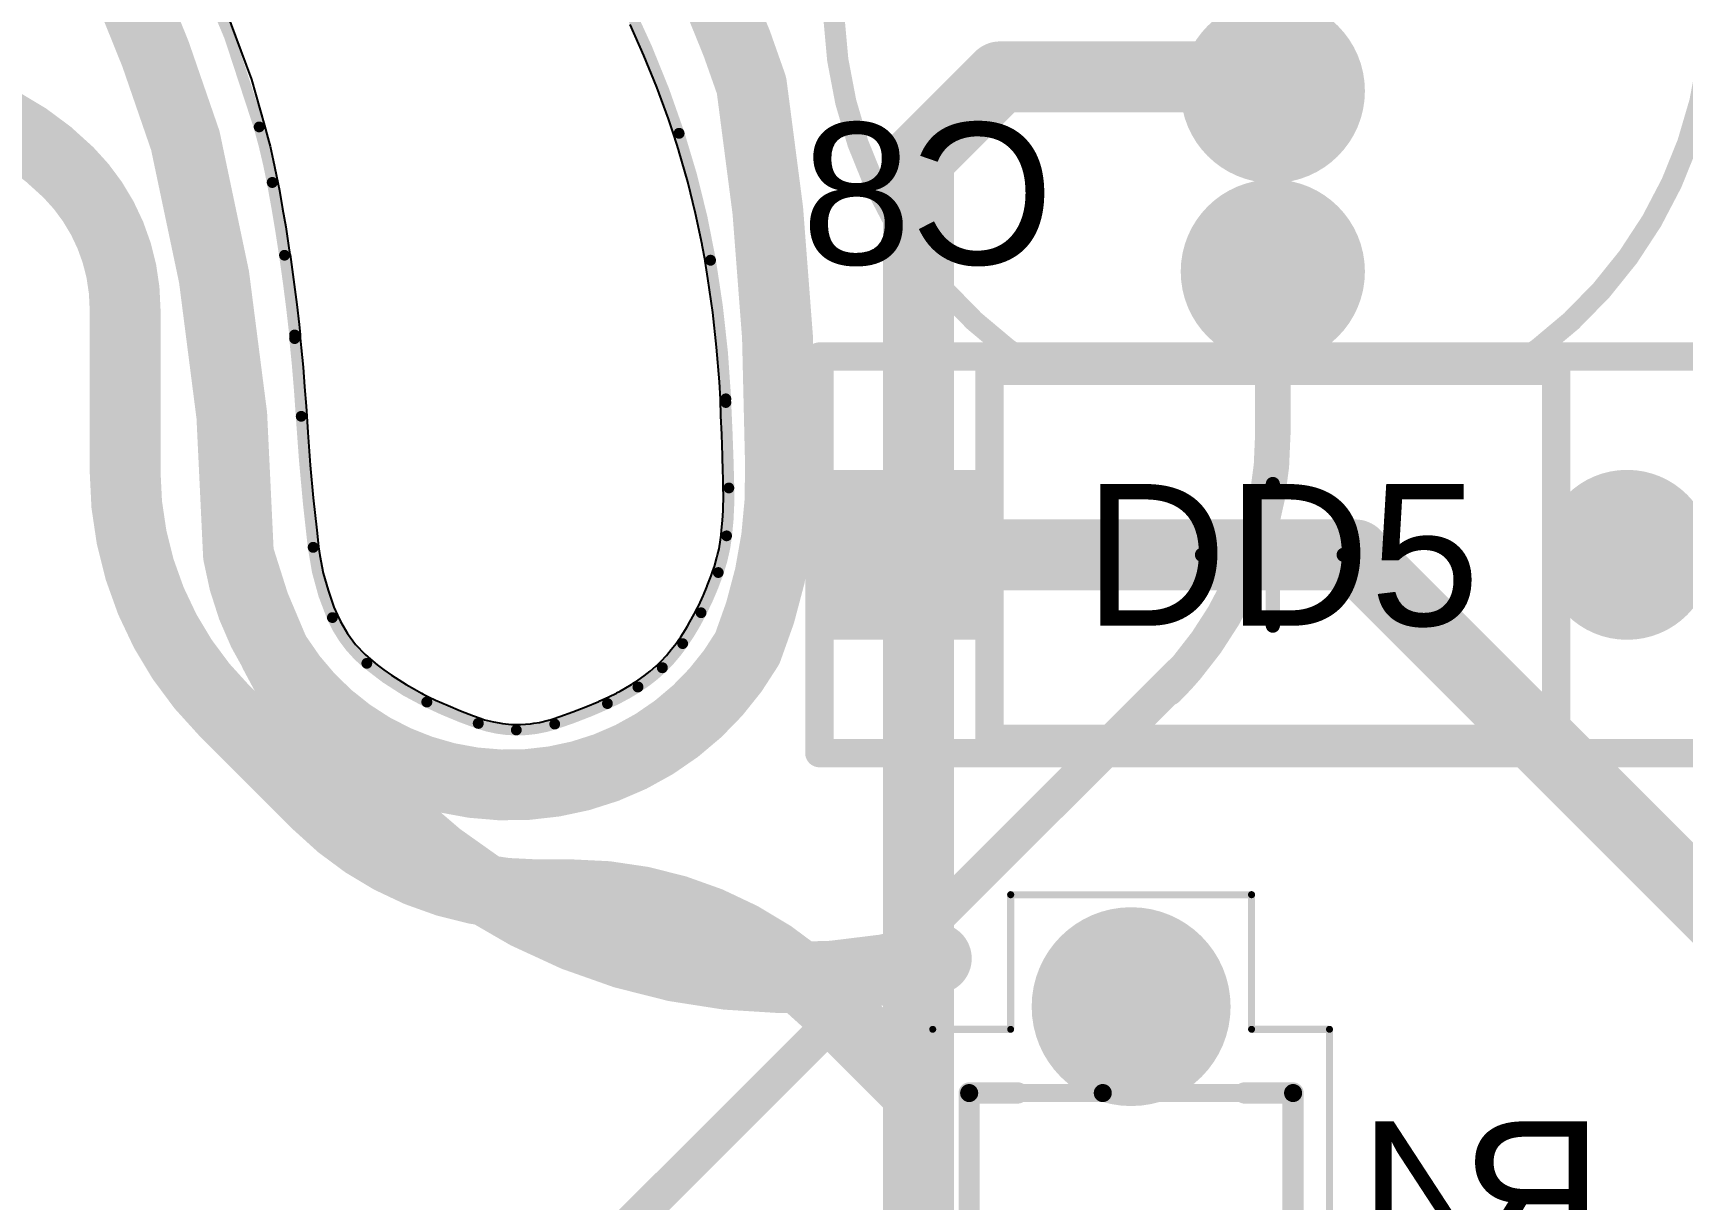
# Model space of a CAD drawing. Header units: inches. Extents: x -26.6 to 26.5, y -26.3 to 21.9.
# Drawn here: x -16.75 to -5.11, y -11.55 to -3.32 of the extents above; entities that cross this region are included whole.
import ezdxf

# ---------------------------------------------------------------- set-up
doc = ezdxf.new("R2010")
doc.units = ezdxf.units.IN
for name, color, linetype in [('Bottom 3D Body', 56, 'Continuous'), ('Bottom Assembly', 56, 'Continuous'), ('Bottom Component Center', 56, 'Continuous'), ('Bottom Courtyard', 56, 'Continuous'), ('Bottom Layer', 5, 'Continuous'), ('Bottom Overlay', 54, 'Continuous'), ('Bottom Solder', 6, 'Continuous'), ('Mechanical 4', 56, 'Continuous'), ('Multi-Layer', 9, 'Continuous'), ('Pad Holes', 156, 'Continuous'), ('Top Layer', 1, 'Continuous'), ('Top Overlay', 2, 'Continuous'), ('Top Solder', 216, 'Continuous')]:
    doc.layers.add(name, color=color, linetype=linetype)
doc.styles.add('Arial', font='', dxfattribs={"height": 0.2})
doc.styles.get('Arial').set_extended_font_data('Arial')

# ---------------------------------------------------------------- blocks, each defined once
blk = doc.blocks.new('LED_RGB_5MM_2')
at = {"layer": 'Bottom Layer'}
h = blk.add_hatch(color=5, dxfattribs=at)
edge = h.paths.add_edge_path()
edge.add_arc((-1.925, 0), 0.575, 0, 360)
h = blk.add_hatch(color=5, dxfattribs=at)
edge = h.paths.add_edge_path()
edge.add_arc((-0.65, 0), 0.575, 0, 360)
h = blk.add_hatch(color=5, dxfattribs=at)
edge = h.paths.add_edge_path()
edge.add_arc((0.65, 0), 0.575, 0, 360)
h = blk.add_hatch(color=5, dxfattribs=at)
edge = h.paths.add_edge_path()
edge.add_arc((1.925, 0), 0.575, 0, 360)
at = {"layer": 'Bottom Solder'}
h = blk.add_hatch(color=6, dxfattribs=at)
edge = h.paths.add_edge_path()
edge.add_arc((-1.925, 0), 0.65, 0, 360)
h = blk.add_hatch(color=6, dxfattribs=at)
edge = h.paths.add_edge_path()
edge.add_arc((-0.65, 0), 0.65, 0, 360)
h = blk.add_hatch(color=6, dxfattribs=at)
edge = h.paths.add_edge_path()
edge.add_arc((0.65, 0), 0.65, 0, 360)
h = blk.add_hatch(color=6, dxfattribs=at)
edge = h.paths.add_edge_path()
edge.add_arc((1.925, 0), 0.65, 0, 360)
at = {"layer": 'Multi-Layer'}
h = blk.add_hatch(color=9, dxfattribs=at)
edge = h.paths.add_edge_path()
edge.add_arc((-1.925, 0), 0.575, 0, 360)
h = blk.add_hatch(color=9, dxfattribs=at)
edge = h.paths.add_edge_path()
edge.add_arc((-0.65, 0), 0.575, 0, 360)
h = blk.add_hatch(color=9, dxfattribs=at)
edge = h.paths.add_edge_path()
edge.add_arc((0.65, 0), 0.575, 0, 360)
h = blk.add_hatch(color=9, dxfattribs=at)
edge = h.paths.add_edge_path()
edge.add_arc((1.925, 0), 0.575, 0, 360)
at = {"layer": 'Pad Holes'}
h = blk.add_hatch(color=7, dxfattribs=at)
edge = h.paths.add_edge_path()
edge.add_arc((-1.925, 0), 0.375, 0, 360)
h = blk.add_hatch(color=7, dxfattribs=at)
edge = h.paths.add_edge_path()
edge.add_arc((-0.65, 0), 0.375, 0, 360)
h = blk.add_hatch(color=7, dxfattribs=at)
edge = h.paths.add_edge_path()
edge.add_arc((0.65, 0), 0.375, 0, 360)
h = blk.add_hatch(color=7, dxfattribs=at)
edge = h.paths.add_edge_path()
edge.add_arc((1.925, 0), 0.375, 0, 360)
at = {"layer": 'Top Layer'}
h = blk.add_hatch(color=1, dxfattribs=at)
edge = h.paths.add_edge_path()
edge.add_arc((-1.925, 0), 0.575, 0, 360)
h = blk.add_hatch(color=1, dxfattribs=at)
edge = h.paths.add_edge_path()
edge.add_arc((-0.65, 0), 0.575, 0, 360)
h = blk.add_hatch(color=1, dxfattribs=at)
edge = h.paths.add_edge_path()
edge.add_arc((0.65, 0), 0.575, 0, 360)
h = blk.add_hatch(color=1, dxfattribs=at)
edge = h.paths.add_edge_path()
edge.add_arc((1.925, 0), 0.575, 0, 360)
at = {"layer": 'Top Solder'}
h = blk.add_hatch(color=216, dxfattribs=at)
edge = h.paths.add_edge_path()
edge.add_arc((-1.925, 0), 0.65, 0, 360)
h = blk.add_hatch(color=216, dxfattribs=at)
edge = h.paths.add_edge_path()
edge.add_arc((-0.65, 0), 0.65, 0, 360)
h = blk.add_hatch(color=216, dxfattribs=at)
edge = h.paths.add_edge_path()
edge.add_arc((0.65, 0), 0.65, 0, 360)
h = blk.add_hatch(color=216, dxfattribs=at)
edge = h.paths.add_edge_path()
edge.add_arc((1.925, 0), 0.65, 0, 360)
at = {"layer": 'Top Overlay'}
for points in [[(2.64, -1.625, 0.15, 0.15, -3.533043), (2.64, 1.625, 0.15, 0.15, 0)], [(2.64, 0.226, 0.15, 0.15, 0), (2.64, 1.625, 0.15, 0.15, 0)], [(2.64, -1.625, 0.15, 0.15, 0), (2.64, -0.226, 0.15, 0.15, 0)]]:
    blk.add_lwpolyline(points, format="xyseb", dxfattribs=at)
for points in [[(2.603, 1.625, 0.075, 0.075, 1), (2.678, 1.625, 0.075, 0.075, 1)], [(2.603, 1.625, 0.075, 0.075, 1), (2.678, 1.625, 0.075, 0.075, 1)], [(2.603, 0.226, 0.075, 0.075, 1), (2.678, 0.226, 0.075, 0.075, 1)], [(2.603, -0.226, 0.075, 0.075, 1), (2.678, -0.226, 0.075, 0.075, 1)], [(2.603, -1.625, 0.075, 0.075, 1), (2.678, -1.625, 0.075, 0.075, 1)], [(2.603, -1.625, 0.075, 0.075, 1), (2.678, -1.625, 0.075, 0.075, 1)]]:
    blk.add_lwpolyline(points, format="xyseb", close=True, dxfattribs=at)
blk = doc.blocks.new('THT_CAP_B_10')
at = {"layer": 'Bottom Layer'}
blk.add_hatch(color=5, dxfattribs=at).paths.add_polyline_path([(-3.1, 0.6), (-1.9, 0.6), (-1.9, -0.6), (-3.1, -0.6)])
h = blk.add_hatch(color=5, dxfattribs=at)
edge = h.paths.add_edge_path()
edge.add_arc((2.5, 0), 0.6, 0, 360)
at = {"layer": 'Bottom Solder'}
blk.add_hatch(color=6, dxfattribs=at).paths.add_polyline_path([(-3.1, 0.6), (-1.9, 0.6), (-1.9, -0.6), (-3.1, -0.6)])
h = blk.add_hatch(color=6, dxfattribs=at)
edge = h.paths.add_edge_path()
edge.add_arc((2.5, 0), 0.6, 0, 360)
at = {"layer": 'Multi-Layer'}
blk.add_hatch(color=9, dxfattribs=at).paths.add_polyline_path([(-3.1, 0.6), (-1.9, 0.6), (-1.9, -0.6), (-3.1, -0.6)])
h = blk.add_hatch(color=9, dxfattribs=at)
edge = h.paths.add_edge_path()
edge.add_arc((2.5, 0), 0.6, 0, 360)
at = {"layer": 'Pad Holes'}
h = blk.add_hatch(color=7, dxfattribs=at)
edge = h.paths.add_edge_path()
edge.add_arc((-2.5, 0), 0.35, 0, 360)
h = blk.add_hatch(color=7, dxfattribs=at)
edge = h.paths.add_edge_path()
edge.add_arc((2.5, 0), 0.35, 0, 360)
at = {"layer": 'Top Layer'}
blk.add_hatch(color=1, dxfattribs=at).paths.add_polyline_path([(-3.1, 0.6), (-1.9, 0.6), (-1.9, -0.6), (-3.1, -0.6)])
h = blk.add_hatch(color=1, dxfattribs=at)
edge = h.paths.add_edge_path()
edge.add_arc((2.5, 0), 0.6, 0, 360)
at = {"layer": 'Top Solder'}
blk.add_hatch(color=216, dxfattribs=at).paths.add_polyline_path([(-3.1, 0.6), (-1.9, 0.6), (-1.9, -0.6), (-3.1, -0.6)])
h = blk.add_hatch(color=216, dxfattribs=at)
edge = h.paths.add_edge_path()
edge.add_arc((2.5, 0), 0.6, 0, 360)
at = {"layer": 'Bottom 3D Body'}
for points in [[(-2, -1.3, 0.2, 0.2, 0), (-2, 1.3, 0.2, 0.2, 0)], [(-2, 1.3, 0.2, 0.2, 0), (2, 1.3, 0.2, 0.2, 0)], [(2, -1.3, 0.2, 0.2, 0), (2, 1.3, 0.2, 0.2, 0)], [(-2, -1.3, 0.2, 0.2, 0), (2, -1.3, 0.2, 0.2, 0)]]:
    blk.add_lwpolyline(points, format="xyseb", dxfattribs=at)
for points in [[(-2.05, 1.3, 0.1, 0.1, 1), (-1.95, 1.3, 0.1, 0.1, 1)], [(-2.05, 1.3, 0.1, 0.1, 1), (-1.95, 1.3, 0.1, 0.1, 1)], [(1.95, 1.3, 0.1, 0.1, 1), (2.05, 1.3, 0.1, 0.1, 1)], [(1.95, 1.3, 0.1, 0.1, 1), (2.05, 1.3, 0.1, 0.1, 1)], [(-2.05, -1.3, 0.1, 0.1, 1), (-1.95, -1.3, 0.1, 0.1, 1)], [(-2.05, -1.3, 0.1, 0.1, 1), (-1.95, -1.3, 0.1, 0.1, 1)], [(1.95, -1.3, 0.1, 0.1, 1), (2.05, -1.3, 0.1, 0.1, 1)], [(1.95, -1.3, 0.1, 0.1, 1), (2.05, -1.3, 0.1, 0.1, 1)]]:
    blk.add_lwpolyline(points, format="xyseb", close=True, dxfattribs=at)
at = {"layer": 'Bottom Assembly'}
for points in [[(-3.2, -1.4, 0.2, 0.2, 0), (-3.2, 1.4, 0.2, 0.2, 0)], [(-3.2, 1.4, 0.2, 0.2, 0), (3.2, 1.4, 0.2, 0.2, 0)], [(3.2, -1.4, 0.2, 0.2, 0), (3.2, 1.4, 0.2, 0.2, 0)], [(-3.2, -1.4, 0.2, 0.2, 0), (3.2, -1.4, 0.2, 0.2, 0)]]:
    blk.add_lwpolyline(points, format="xyseb", dxfattribs=at)
for points in [[(-3.25, 1.4, 0.1, 0.1, 1), (-3.15, 1.4, 0.1, 0.1, 1)], [(-3.25, 1.4, 0.1, 0.1, 1), (-3.15, 1.4, 0.1, 0.1, 1)], [(3.15, 1.4, 0.1, 0.1, 1), (3.25, 1.4, 0.1, 0.1, 1)], [(3.15, 1.4, 0.1, 0.1, 1), (3.25, 1.4, 0.1, 0.1, 1)], [(-3.25, -1.4, 0.1, 0.1, 1), (-3.15, -1.4, 0.1, 0.1, 1)], [(-3.25, -1.4, 0.1, 0.1, 1), (-3.15, -1.4, 0.1, 0.1, 1)], [(3.15, -1.4, 0.1, 0.1, 1), (3.25, -1.4, 0.1, 0.1, 1)], [(3.15, -1.4, 0.1, 0.1, 1), (3.25, -1.4, 0.1, 0.1, 1)]]:
    blk.add_lwpolyline(points, format="xyseb", close=True, dxfattribs=at)
at = {"layer": 'Bottom Component Center'}
for points in [[(0, -0.5, 0.1, 0.1, 0), (0, 0.5, 0.1, 0.1, 0)], [(-0.5, 0, 0.1, 0.1, 0), (0.5, 0, 0.1, 0.1, 0)]]:
    blk.add_lwpolyline(points, format="xyseb", dxfattribs=at)
for points in [[(-0.025, 0.5, 0.05, 0.05, 1), (0.025, 0.5, 0.05, 0.05, 1)], [(-0.525, 0, 0.05, 0.05, 1), (-0.475, 0, 0.05, 0.05, 1)], [(0.475, 0, 0.05, 0.05, 1), (0.525, 0, 0.05, 0.05, 1)], [(-0.025, -0.5, 0.05, 0.05, 1), (0.025, -0.5, 0.05, 0.05, 1)]]:
    blk.add_lwpolyline(points, format="xyseb", close=True, dxfattribs=at)
at = {"layer": 'Bottom Courtyard'}
for points in [[(-3.2, -1.4, 0.2, 0.2, 0), (-3.2, 1.4, 0.2, 0.2, 0)], [(-3.2, 1.4, 0.2, 0.2, 0), (3.2, 1.4, 0.2, 0.2, 0)], [(3.2, -1.4, 0.2, 0.2, 0), (3.2, 1.4, 0.2, 0.2, 0)], [(-3.2, -1.4, 0.2, 0.2, 0), (3.2, -1.4, 0.2, 0.2, 0)]]:
    blk.add_lwpolyline(points, format="xyseb", dxfattribs=at)
for points in [[(-3.25, 1.4, 0.1, 0.1, 1), (-3.15, 1.4, 0.1, 0.1, 1)], [(-3.25, 1.4, 0.1, 0.1, 1), (-3.15, 1.4, 0.1, 0.1, 1)], [(3.15, 1.4, 0.1, 0.1, 1), (3.25, 1.4, 0.1, 0.1, 1)], [(3.15, 1.4, 0.1, 0.1, 1), (3.25, 1.4, 0.1, 0.1, 1)], [(-3.25, -1.4, 0.1, 0.1, 1), (-3.15, -1.4, 0.1, 0.1, 1)], [(-3.25, -1.4, 0.1, 0.1, 1), (-3.15, -1.4, 0.1, 0.1, 1)], [(3.15, -1.4, 0.1, 0.1, 1), (3.25, -1.4, 0.1, 0.1, 1)], [(3.15, -1.4, 0.1, 0.1, 1), (3.25, -1.4, 0.1, 0.1, 1)]]:
    blk.add_lwpolyline(points, format="xyseb", close=True, dxfattribs=at)
at = {"layer": 'Bottom Overlay'}
for points in [[(-2, 0.975, 0.2, 0.2, 0), (-2, 1.3, 0.2, 0.2, 0)], [(-2, 1.3, 0.2, 0.2, 0), (-0.333, 1.3, 0.2, 0.2, 0)], [(0.333, 1.3, 0.2, 0.2, 0), (2, 1.3, 0.2, 0.2, 0)], [(2, 0.975, 0.2, 0.2, 0), (2, 1.3, 0.2, 0.2, 0)], [(-2, -1.3, 0.2, 0.2, 0), (-2, -0.975, 0.2, 0.2, 0)], [(2, -1.3, 0.2, 0.2, 0), (2, -0.975, 0.2, 0.2, 0)], [(-2, -1.3, 0.2, 0.2, 0), (2, -1.3, 0.2, 0.2, 0)]]:
    blk.add_lwpolyline(points, format="xyseb", dxfattribs=at)
for points in [[(-2.05, 1.3, 0.1, 0.1, 1), (-1.95, 1.3, 0.1, 0.1, 1)], [(-2.05, 1.3, 0.1, 0.1, 1), (-1.95, 1.3, 0.1, 0.1, 1)], [(-0.383, 1.3, 0.1, 0.1, 1), (-0.283, 1.3, 0.1, 0.1, 1)], [(0.283, 1.3, 0.1, 0.1, 1), (0.383, 1.3, 0.1, 0.1, 1)], [(1.95, 1.3, 0.1, 0.1, 1), (2.05, 1.3, 0.1, 0.1, 1)], [(1.95, 1.3, 0.1, 0.1, 1), (2.05, 1.3, 0.1, 0.1, 1)], [(-2.05, 0.975, 0.1, 0.1, 1), (-1.95, 0.975, 0.1, 0.1, 1)], [(1.95, 0.975, 0.1, 0.1, 1), (2.05, 0.975, 0.1, 0.1, 1)], [(-2.05, -0.975, 0.1, 0.1, 1), (-1.95, -0.975, 0.1, 0.1, 1)], [(1.95, -0.975, 0.1, 0.1, 1), (2.05, -0.975, 0.1, 0.1, 1)], [(-2.05, -1.3, 0.1, 0.1, 1), (-1.95, -1.3, 0.1, 0.1, 1)], [(-2.05, -1.3, 0.1, 0.1, 1), (-1.95, -1.3, 0.1, 0.1, 1)], [(1.95, -1.3, 0.1, 0.1, 1), (2.05, -1.3, 0.1, 0.1, 1)], [(1.95, -1.3, 0.1, 0.1, 1), (2.05, -1.3, 0.1, 0.1, 1)]]:
    blk.add_lwpolyline(points, format="xyseb", close=True, dxfattribs=at)
blk = doc.blocks.new('RES_THT_025W_100__B_19')
at = {"layer": 'Bottom Layer'}
h = blk.add_hatch(color=5, dxfattribs=at)
edge = h.paths.add_edge_path()
edge.add_arc((-3.81, 0), 0.6, 0, 360)
at = {"layer": 'Bottom Solder'}
h = blk.add_hatch(color=6, dxfattribs=at)
edge = h.paths.add_edge_path()
edge.add_arc((-3.81, 0), 0.702, 0, 360)
at = {"layer": 'Multi-Layer'}
h = blk.add_hatch(color=9, dxfattribs=at)
edge = h.paths.add_edge_path()
edge.add_arc((-3.81, 0), 0.6, 0, 360)
at = {"layer": 'Pad Holes'}
h = blk.add_hatch(color=7, dxfattribs=at)
edge = h.paths.add_edge_path()
edge.add_arc((-3.81, 0), 0.4, 0, 360)
at = {"layer": 'Top Layer'}
h = blk.add_hatch(color=1, dxfattribs=at)
edge = h.paths.add_edge_path()
edge.add_arc((-3.81, 0), 0.6, 0, 360)
at = {"layer": 'Top Solder'}
h = blk.add_hatch(color=216, dxfattribs=at)
edge = h.paths.add_edge_path()
edge.add_arc((-3.81, 0), 0.702, 0, 360)
at = {"layer": 'Bottom 3D Body'}
for points in [[(3.2, 1.143, 0.127, 0.127, 0), (-3.2, 1.143, 0.127, 0.127, 0)], [(-3.2, -0.2, 0.127, 0.127, 0), (-3.2, 1.143, 0.127, 0.127, 0)], [(-3.2, -1.143, 0.127, 0.127, 0), (-3.2, -0.2, 0.127, 0.127, 0)], [(3.2, -1.143, 0.127, 0.127, 0), (-3.2, -1.143, 0.127, 0.127, 0)]]:
    blk.add_lwpolyline(points, format="xyseb", dxfattribs=at)
for points in [[(-3.232, 1.143, 0.0635, 0.0635, 1), (-3.168, 1.143, 0.0635, 0.0635, 1)], [(-3.232, 1.143, 0.0635, 0.0635, 1), (-3.168, 1.143, 0.0635, 0.0635, 1)], [(-3.232, -0.2, 0.0635, 0.0635, 1), (-3.168, -0.2, 0.0635, 0.0635, 1)], [(-3.232, -0.2, 0.0635, 0.0635, 1), (-3.168, -0.2, 0.0635, 0.0635, 1)], [(-3.232, -1.143, 0.0635, 0.0635, 1), (-3.168, -1.143, 0.0635, 0.0635, 1)], [(-3.232, -1.143, 0.0635, 0.0635, 1), (-3.168, -1.143, 0.0635, 0.0635, 1)]]:
    blk.add_lwpolyline(points, format="xyseb", close=True, dxfattribs=at)
at = {"layer": 'Bottom Courtyard'}
for points in [[(-3.65, 0.85, 0.05, 0.05, 0), (-3.65, 1.4, 0.05, 0.05, 0)], [(3.65, 1.4, 0.05, 0.05, 0), (-3.65, 1.4, 0.05, 0.05, 0)], [(-4.6, -0.85, 0.05, 0.05, 0), (-4.6, 0.85, 0.05, 0.05, 0)], [(-3.65, 0.85, 0.05, 0.05, 0), (-4.6, 0.85, 0.05, 0.05, 0)], [(-3.65, -0.85, 0.05, 0.05, 0), (-4.6, -0.85, 0.05, 0.05, 0)], [(-3.65, -1.4, 0.05, 0.05, 0), (-3.65, -0.85, 0.05, 0.05, 0)], [(3.65, -1.4, 0.05, 0.05, 0), (-3.65, -1.4, 0.05, 0.05, 0)]]:
    blk.add_lwpolyline(points, format="xyseb", dxfattribs=at)
for points in [[(-3.662, 1.4, 0.025, 0.025, 1), (-3.638, 1.4, 0.025, 0.025, 1)], [(-3.662, 1.4, 0.025, 0.025, 1), (-3.638, 1.4, 0.025, 0.025, 1)], [(-4.613, 0.85, 0.025, 0.025, 1), (-4.588, 0.85, 0.025, 0.025, 1)], [(-4.613, 0.85, 0.025, 0.025, 1), (-4.588, 0.85, 0.025, 0.025, 1)], [(-3.662, 0.85, 0.025, 0.025, 1), (-3.638, 0.85, 0.025, 0.025, 1)], [(-3.662, 0.85, 0.025, 0.025, 1), (-3.638, 0.85, 0.025, 0.025, 1)], [(-4.613, -0.85, 0.025, 0.025, 1), (-4.588, -0.85, 0.025, 0.025, 1)], [(-4.613, -0.85, 0.025, 0.025, 1), (-4.588, -0.85, 0.025, 0.025, 1)], [(-3.662, -0.85, 0.025, 0.025, 1), (-3.638, -0.85, 0.025, 0.025, 1)], [(-3.662, -0.85, 0.025, 0.025, 1), (-3.638, -0.85, 0.025, 0.025, 1)], [(-3.662, -1.4, 0.025, 0.025, 1), (-3.638, -1.4, 0.025, 0.025, 1)], [(-3.662, -1.4, 0.025, 0.025, 1), (-3.638, -1.4, 0.025, 0.025, 1)]]:
    blk.add_lwpolyline(points, format="xyseb", close=True, dxfattribs=at)
at = {"layer": 'Bottom Overlay'}
for points in [[(-3.2, 0.8, 0.15, 0.15, 0), (-3.2, 1.143, 0.15, 0.15, 0)], [(3.2, 1.143, 0.15, 0.15, 0), (-3.2, 1.143, 0.15, 0.15, 0)], [(-3.2, -1.143, 0.15, 0.15, 0), (-3.2, -0.8, 0.15, 0.15, 0)], [(3.2, -1.143, 0.15, 0.15, 0), (-3.2, -1.143, 0.15, 0.15, 0)]]:
    blk.add_lwpolyline(points, format="xyseb", dxfattribs=at)
for points in [[(-3.238, 1.143, 0.075, 0.075, 1), (-3.163, 1.143, 0.075, 0.075, 1)], [(-3.238, 1.143, 0.075, 0.075, 1), (-3.163, 1.143, 0.075, 0.075, 1)], [(-3.238, 0.8, 0.075, 0.075, 1), (-3.163, 0.8, 0.075, 0.075, 1)], [(-3.238, -0.8, 0.075, 0.075, 1), (-3.163, -0.8, 0.075, 0.075, 1)], [(-3.238, -1.143, 0.075, 0.075, 1), (-3.163, -1.143, 0.075, 0.075, 1)], [(-3.238, -1.143, 0.075, 0.075, 1), (-3.163, -1.143, 0.075, 0.075, 1)]]:
    blk.add_lwpolyline(points, format="xyseb", close=True, dxfattribs=at)

msp = doc.modelspace()

# ---------------------------------------------------------------- linework, layer by layer
at = {"layer": 'Bottom Layer'}
for p, q in [((-15.442, -3.015), (-15.208, -3.645)), ((-12.438, -3.475), (-12.536, -3.256)), ((-12.348, -3.697), (-12.438, -3.475)), ((-15.208, -3.645), (-15.117, -3.968)), ((-12.266, -3.922), (-12.348, -3.697)), ((-12.228, -4.035), (-12.266, -3.922)), ((-15.117, -3.968), (-15.117, -3.968)), ((-15.117, -3.968), (-15.117, -3.968)), ((-15.117, -3.968), (-15.086, -4.082)), ((-12.193, -4.145), (-12.228, -4.035)), ((-12.228, -4.035), (-12.228, -4.035)), ((-15.086, -4.082), (-15.077, -4.115)), ((-15.077, -4.115), (-15.054, -4.214)), ((-12.192, -4.148), (-12.193, -4.145)), ((-12.129, -4.366), (-12.192, -4.148)), ((-15.054, -4.214), (-15.033, -4.314)), ((-15.033, -4.314), (-15.011, -4.428)), ((-12.074, -4.589), (-12.129, -4.366)), ((-15.011, -4.428), (-14.988, -4.557)), ((-14.988, -4.557), (-14.966, -4.685)), ((-12.028, -4.81), (-12.074, -4.589)), ((-14.966, -4.685), (-14.946, -4.815)), ((-14.946, -4.815), (-14.937, -4.879)), ((-14.937, -4.879), (-14.936, -4.88)), ((-14.936, -4.88), (-14.936, -4.88)), ((-14.936, -4.88), (-14.926, -4.95)), ((-12.027, -4.813), (-12.028, -4.81)), ((-12.007, -4.923), (-12.027, -4.813)), ((-14.926, -4.95), (-14.907, -5.091)), ((-12.007, -4.926), (-12.007, -4.923)), ((-12.007, -4.927), (-12.007, -4.926)), ((-12.007, -4.926), (-12.007, -4.926)), ((-11.987, -5.048), (-12.007, -4.927)), ((-14.907, -5.091), (-14.889, -5.232)), ((-11.953, -5.29), (-11.987, -5.048)), ((-14.889, -5.232), (-14.872, -5.374)), ((-11.926, -5.534), (-11.953, -5.29)), ((-14.872, -5.374), (-14.865, -5.444)), ((-14.865, -5.444), (-14.865, -5.469)), ((-14.865, -5.469), (-14.865, -5.469)), ((-14.865, -5.469), (-14.858, -5.538)), ((-14.858, -5.538), (-14.844, -5.675)), ((-11.906, -5.778), (-11.926, -5.534)), ((-14.844, -5.675), (-14.833, -5.813)), ((-14.833, -5.813), (-14.823, -5.951)), ((-11.899, -5.9), (-11.906, -5.778)), ((-11.899, -5.903), (-11.899, -5.9)), ((-11.899, -5.9), (-11.899, -5.9)), ((-11.899, -5.9), (-11.899, -5.9)), ((-11.895, -6.018), (-11.899, -5.903)), ((-14.823, -5.951), (-14.818, -6.02)), ((-14.818, -6.02), (-14.818, -6.02)), ((-14.818, -6.02), (-14.811, -6.136)), ((-11.889, -6.151), (-11.895, -6.018)), ((-14.811, -6.136), (-14.793, -6.367)), ((-11.884, -6.302), (-11.889, -6.151)), ((-14.793, -6.367), (-14.772, -6.597)), ((-11.881, -6.411), (-11.884, -6.302)), ((-11.879, -6.453), (-11.881, -6.411)), ((-11.878, -6.527), (-11.879, -6.453)), ((-14.772, -6.597), (-14.748, -6.827)), ((-11.878, -6.528), (-11.878, -6.527)), ((-11.877, -6.582), (-11.878, -6.528)), ((-11.878, -6.528), (-11.878, -6.528)), ((-11.878, -6.646), (-11.877, -6.617)), ((-11.877, -6.617), (-11.877, -6.582)), ((-11.877, -6.617), (-11.877, -6.617)), ((-11.883, -6.757), (-11.879, -6.687)), ((-11.879, -6.687), (-11.878, -6.646)), ((-14.748, -6.827), (-14.734, -6.942)), ((-11.898, -6.894), (-11.893, -6.862)), ((-11.893, -6.862), (-11.89, -6.827)), ((-11.89, -6.827), (-11.883, -6.757)), ((-14.734, -6.942), (-14.734, -6.943)), ((-14.734, -6.943), (-14.725, -7.005)), ((-11.918, -6.999), (-11.908, -6.957)), ((-11.908, -6.957), (-11.898, -6.894)), ((-14.725, -7.005), (-14.701, -7.129)), ((-11.951, -7.112), (-11.94, -7.082)), ((-11.94, -7.082), (-11.923, -7.02)), ((-11.923, -7.02), (-11.918, -6.999)), ((-11.923, -7.02), (-11.923, -7.02)), ((-14.701, -7.129), (-14.668, -7.25)), ((-11.992, -7.222), (-11.991, -7.219)), ((-11.991, -7.219), (-11.963, -7.149)), ((-11.991, -7.219), (-11.991, -7.219)), ((-11.963, -7.149), (-11.951, -7.112)), ((-11.951, -7.112), (-11.951, -7.112)), ((-14.668, -7.25), (-14.626, -7.369)), ((-12.052, -7.358), (-12.021, -7.29)), ((-12.021, -7.29), (-12.02, -7.289)), ((-12.02, -7.289), (-12.019, -7.286)), ((-12.019, -7.286), (-11.992, -7.222)), ((-14.626, -7.369), (-14.602, -7.427)), ((-14.602, -7.427), (-14.602, -7.427)), ((-14.602, -7.427), (-14.602, -7.427)), ((-14.602, -7.427), (-14.581, -7.471)), ((-12.114, -7.473), (-12.084, -7.42)), ((-12.084, -7.42), (-12.077, -7.406)), ((-12.077, -7.406), (-12.07, -7.392)), ((-12.07, -7.392), (-12.069, -7.392)), ((-12.069, -7.391), (-12.052, -7.358)), ((-12.069, -7.392), (-12.069, -7.391)), ((-14.581, -7.471), (-14.531, -7.555)), ((-14.531, -7.555), (-14.473, -7.633)), ((-12.179, -7.579), (-12.146, -7.527)), ((-12.146, -7.527), (-12.132, -7.504)), ((-12.146, -7.527), (-12.146, -7.527)), ((-12.132, -7.504), (-12.114, -7.474)), ((-12.114, -7.474), (-12.114, -7.473)), ((-14.473, -7.633), (-14.406, -7.704)), ((-12.262, -7.689), (-12.245, -7.669)), ((-12.245, -7.669), (-12.212, -7.627)), ((-12.245, -7.669), (-12.245, -7.669)), ((-12.212, -7.627), (-12.197, -7.605)), ((-12.197, -7.605), (-12.196, -7.604)), ((-12.196, -7.604), (-12.179, -7.579)), ((-12.196, -7.604), (-12.196, -7.604)), ((-12.196, -7.604), (-12.196, -7.604)), ((-14.406, -7.704), (-14.369, -7.736)), ((-14.369, -7.736), (-14.369, -7.737)), ((-14.369, -7.737), (-14.369, -7.737)), ((-14.369, -7.737), (-14.321, -7.776)), ((-14.321, -7.776), (-14.273, -7.811)), ((-12.395, -7.822), (-12.355, -7.787)), ((-12.355, -7.787), (-12.35, -7.783)), ((-12.35, -7.783), (-12.336, -7.769)), ((-12.336, -7.769), (-12.335, -7.769)), ((-12.335, -7.769), (-12.316, -7.75)), ((-12.335, -7.769), (-12.335, -7.769)), ((-12.316, -7.75), (-12.28, -7.711)), ((-12.28, -7.711), (-12.262, -7.689)), ((-12.28, -7.711), (-12.28, -7.711)), ((-14.273, -7.811), (-14.221, -7.849)), ((-14.221, -7.849), (-14.117, -7.916)), ((-14.117, -7.916), (-14.058, -7.949)), ((-12.578, -7.947), (-12.527, -7.916)), ((-12.527, -7.916), (-12.518, -7.911)), ((-12.518, -7.911), (-12.502, -7.9)), ((-12.502, -7.9), (-12.501, -7.9)), ((-12.501, -7.9), (-12.479, -7.886)), ((-12.501, -7.9), (-12.501, -7.9)), ((-12.501, -7.9), (-12.501, -7.9)), ((-12.479, -7.886), (-12.436, -7.855)), ((-12.436, -7.855), (-12.416, -7.839)), ((-12.436, -7.855), (-12.436, -7.855)), ((-12.416, -7.839), (-12.395, -7.822)), ((-12.395, -7.822), (-12.395, -7.822)), ((-14.058, -7.949), (-14.009, -7.977)), ((-14.009, -7.977), (-13.997, -7.983)), ((-13.997, -7.983), (-13.954, -8.005)), ((-13.954, -8.005), (-13.953, -8.005)), ((-13.953, -8.005), (-13.953, -8.005)), ((-13.953, -8.005), (-13.91, -8.026)), ((-13.91, -8.026), (-13.821, -8.065)), ((-12.757, -8.035), (-12.75, -8.032)), ((-12.75, -8.032), (-12.712, -8.015)), ((-12.712, -8.015), (-12.685, -8.002)), ((-12.712, -8.015), (-12.712, -8.015)), ((-12.712, -8.015), (-12.712, -8.015)), ((-12.712, -8.015), (-12.712, -8.015)), ((-12.685, -8.002), (-12.631, -7.976)), ((-12.631, -7.975), (-12.607, -7.962)), ((-12.631, -7.976), (-12.631, -7.975)), ((-12.607, -7.962), (-12.578, -7.947)), ((-12.578, -7.947), (-12.578, -7.947)), ((-13.821, -8.065), (-13.732, -8.102)), ((-13.732, -8.102), (-13.641, -8.137)), ((-13.641, -8.137), (-13.595, -8.153)), ((-13.08, -8.158), (-13.033, -8.142)), ((-13.033, -8.142), (-12.94, -8.109)), ((-12.94, -8.109), (-12.848, -8.073)), ((-12.848, -8.073), (-12.757, -8.035)), ((-13.595, -8.153), (-13.595, -8.154)), ((-13.595, -8.154), (-13.564, -8.164)), ((-13.564, -8.164), (-13.501, -8.18)), ((-13.501, -8.18), (-13.461, -8.187)), ((-13.461, -8.187), (-13.437, -8.191)), ((-13.437, -8.191), (-13.436, -8.191)), ((-13.436, -8.191), (-13.372, -8.197)), ((-13.372, -8.197), (-13.366, -8.197)), ((-13.366, -8.197), (-13.339, -8.198)), ((-13.339, -8.198), (-13.339, -8.198)), ((-13.339, -8.198), (-13.306, -8.198)), ((-13.306, -8.198), (-13.241, -8.193)), ((-13.241, -8.193), (-13.24, -8.193)), ((-13.24, -8.193), (-13.215, -8.189)), ((-13.215, -8.189), (-13.176, -8.183)), ((-13.176, -8.183), (-13.175, -8.183)), ((-13.175, -8.183), (-13.112, -8.168)), ((-13.112, -8.168), (-13.1, -8.164)), ((-13.1, -8.164), (-13.08, -8.158)), ((-13.08, -8.158), (-13.08, -8.158)), ((-13.08, -8.158), (-13.08, -8.158))]:
    msp.add_line(p, q, dxfattribs=at)
for points in [[(-10.5, -4.2, 0.5, 0.5, 0), (-9.925, -3.625, 0.5, 0.5, 0)], [(-9.925, -3.625, 0.5, 0.5, 0), (-8, -3.625, 0.5, 0.5, 0)], [(-17.888, -3.725, 0.5, 0.5, -0.198912), (-16.5, -4.3, 0.5, 0.5, 0)], [(-10.5, -7, 0.5, 0.5, 0), (-10.5, -4.2, 0.5, 0.5, 0)], [(-16.5, -4.3, 0.5, 0.5, -0.198912), (-16.1, -5.266, 0.5, 0.5, 0)], [(-16.1, -6.41, 0.5, 0.5, 0), (-16.1, -5.266, 0.5, 0.5, 0)], [(-15.4, -8.1, 0.5, 0.5, -0.198912), (-16.1, -6.41, 0.5, 0.5, 0)], [(-10.5, -7, 0.5, 0.5, 0), (-7.42, -7, 0.5, 0.5, 0)], [(-10.5, -10.8, 0.5, 0.5, 0), (-10.5, -7, 0.5, 0.5, 0)], [(-7.42, -7, 0.5, 0.5, 0), (-4.42, -10, 0.5, 0.5, 0)], [(-15.4, -8.1, 0.5, 0.5, 0), (-14.736, -8.764, 0.5, 0.5, 0)], [(-13.2, -9.4, 0.5, 0.5, -0.198912), (-14.736, -8.764, 0.5, 0.5, 0)], [(-13.2, -9.4, 0.5, 0.5, 0), (-12.952, -9.4, 0.5, 0.5, 0)], [(-12.952, -9.4, 0.5, 0.5, -0.198912), (-11.156, -10.144, 0.5, 0.5, 0)], [(-11.156, -10.144, 0.5, 0.5, 0), (-10.5, -10.8, 0.5, 0.5, 0)], [(-10.5, -15.475, 0.5, 0.5, 0), (-10.5, -10.8, 0.5, 0.5, 0)]]:
    msp.add_lwpolyline(points, format="xyseb", dxfattribs=at)
for points in [[(-10.05, -3.625, 0.25, 0.25, 1), (-9.8, -3.625, 0.25, 0.25, 1)], [(-10.05, -3.625, 0.25, 0.25, 1), (-9.8, -3.625, 0.25, 0.25, 1)], [(-8.125, -3.625, 0.25, 0.25, 1), (-7.875, -3.625, 0.25, 0.25, 1)], [(-10.625, -4.2, 0.25, 0.25, 1), (-10.375, -4.2, 0.25, 0.25, 1)], [(-10.625, -4.2, 0.25, 0.25, 1), (-10.375, -4.2, 0.25, 0.25, 1)], [(-16.625, -4.3, 0.25, 0.25, 1), (-16.375, -4.3, 0.25, 0.25, 1)], [(-16.625, -4.3, 0.25, 0.25, 1), (-16.375, -4.3, 0.25, 0.25, 1)], [(-16.225, -5.266, 0.25, 0.25, 1), (-15.975, -5.266, 0.25, 0.25, 1)], [(-16.225, -5.266, 0.25, 0.25, 1), (-15.975, -5.266, 0.25, 0.25, 1)], [(-16.225, -6.41, 0.25, 0.25, 1), (-15.975, -6.41, 0.25, 0.25, 1)], [(-16.225, -6.41, 0.25, 0.25, 1), (-15.975, -6.41, 0.25, 0.25, 1)], [(-10.625, -7, 0.25, 0.25, 1), (-10.375, -7, 0.25, 0.25, 1)], [(-10.625, -7, 0.25, 0.25, 1), (-10.375, -7, 0.25, 0.25, 1)], [(-10.625, -7, 0.25, 0.25, 1), (-10.375, -7, 0.25, 0.25, 1)], [(-7.545, -7, 0.25, 0.25, 1), (-7.295, -7, 0.25, 0.25, 1)], [(-7.545, -7, 0.25, 0.25, 1), (-7.295, -7, 0.25, 0.25, 1)], [(-15.525, -8.1, 0.25, 0.25, 1), (-15.275, -8.1, 0.25, 0.25, 1)], [(-15.525, -8.1, 0.25, 0.25, 1), (-15.275, -8.1, 0.25, 0.25, 1)], [(-14.861, -8.764, 0.25, 0.25, 1), (-14.611, -8.764, 0.25, 0.25, 1)], [(-14.861, -8.764, 0.25, 0.25, 1), (-14.611, -8.764, 0.25, 0.25, 1)], [(-13.325, -9.4, 0.25, 0.25, 1), (-13.075, -9.4, 0.25, 0.25, 1)], [(-13.325, -9.4, 0.25, 0.25, 1), (-13.075, -9.4, 0.25, 0.25, 1)], [(-13.077, -9.4, 0.25, 0.25, 1), (-12.827, -9.4, 0.25, 0.25, 1)], [(-13.077, -9.4, 0.25, 0.25, 1), (-12.827, -9.4, 0.25, 0.25, 1)], [(-11.281, -10.144, 0.25, 0.25, 1), (-11.031, -10.144, 0.25, 0.25, 1)], [(-11.281, -10.144, 0.25, 0.25, 1), (-11.031, -10.144, 0.25, 0.25, 1)], [(-10.625, -10.8, 0.25, 0.25, 1), (-10.375, -10.8, 0.25, 0.25, 1)], [(-10.625, -10.8, 0.25, 0.25, 1), (-10.375, -10.8, 0.25, 0.25, 1)], [(-10.625, -10.8, 0.25, 0.25, 1), (-10.375, -10.8, 0.25, 0.25, 1)]]:
    msp.add_lwpolyline(points, format="xyseb", close=True, dxfattribs=at)
at = {"layer": 'Mechanical 4'}
for points in [[(-16.279, -1.566, 0.0767, 0.0767, -0.080322), (-15.154, -3.979, 0.0767, 0.0767, 0)], [(-12.552, -3.131, 0.0767, 0.0767, -0.034546), (-12.191, -4.024, 0.0767, 0.0767, 0)], [(-15.154, -3.979, 0.0767, 0.0767, -0.022107), (-15.061, -4.371, 0.0767, 0.0767, 0)], [(-12.191, -4.024, 0.0767, 0.0767, -0.036507), (-11.969, -4.92, 0.0767, 0.0767, 0)], [(-15.061, -4.371, 0.0767, 0.0767, -0.010367), (-14.975, -4.885, 0.0767, 0.0767, 0)], [(-14.975, -4.885, 0.0767, 0.0767, -0.00998), (-14.903, -5.448, 0.0767, 0.0767, 0)], [(-11.969, -4.92, 0.0767, 0.0767, -0.03007), (-11.861, -5.899, 0.0767, 0.0767, 0)], [(-14.903, -5.473, 0.0767, 0.0767, -0.010929), (-14.857, -6.022, 0.0767, 0.0767, 0)], [(-11.861, -5.924, 0.0767, 0.0767, -0.006936), (-11.839, -6.528, 0.0767, 0.0767, 0)], [(-14.772, -6.947, 0.0767, 0.0767, -0.01433), (-14.857, -6.022, 0.0767, 0.0767, 0)], [(-11.839, -6.528, 0.0767, 0.0767, -0.03471), (-11.855, -6.866, 0.0767, 0.0767, 0)], [(-11.855, -6.866, 0.0767, 0.0767, -0.054), (-11.914, -7.125, 0.0767, 0.0767, 0)], [(-14.637, -7.443, 0.0767, 0.0767, -0.073683), (-14.772, -6.947, 0.0767, 0.0767, 0)], [(-11.914, -7.125, 0.0767, 0.0767, -0.034812), (-12.035, -7.409, 0.0767, 0.0767, 0)], [(-14.394, -7.766, 0.0767, 0.0767, -0.115783), (-14.637, -7.443, 0.0767, 0.0767, 0)], [(-12.035, -7.409, 0.0767, 0.0767, -0.033291), (-12.165, -7.627, 0.0767, 0.0767, 0)], [(-12.165, -7.627, 0.0767, 0.0767, -0.049048), (-12.309, -7.797, 0.0767, 0.0767, 0)], [(-13.971, -8.039, 0.0767, 0.0767, -0.061302), (-14.394, -7.766, 0.0767, 0.0767, 0)], [(-12.309, -7.797, 0.0767, 0.0767, -0.049905), (-12.481, -7.933, 0.0767, 0.0767, 0)], [(-12.481, -7.933, 0.0767, 0.0767, -0.036083), (-12.696, -8.05, 0.0767, 0.0767, 0)], [(-13.607, -8.19, 0.0767, 0.0767, -0.028676), (-13.971, -8.039, 0.0767, 0.0767, 0)], [(-12.696, -8.05, 0.0767, 0.0767, -0.027598), (-13.068, -8.195, 0.0767, 0.0767, 0)], [(-13.339, -8.237, 0.0767, 0.0767, -0.082146), (-13.607, -8.19, 0.0767, 0.0767, 0)], [(-13.068, -8.195, 0.0767, 0.0767, -0.081212), (-13.339, -8.237, 0.0767, 0.0767, 0)]]:
    msp.add_lwpolyline(points, format="xyseb", dxfattribs=at)
for points in [[(-15.173, -3.979, 0.0383, 0.0383, 1), (-15.135, -3.979, 0.0383, 0.0383, 1)], [(-15.173, -3.979, 0.0383, 0.0383, 1), (-15.135, -3.979, 0.0383, 0.0383, 1)], [(-12.21, -4.024, 0.0383, 0.0383, 1), (-12.171, -4.024, 0.0383, 0.0383, 1)], [(-12.21, -4.024, 0.0383, 0.0383, 1), (-12.171, -4.024, 0.0383, 0.0383, 1)], [(-15.081, -4.371, 0.0383, 0.0383, 1), (-15.042, -4.371, 0.0383, 0.0383, 1)], [(-15.081, -4.371, 0.0383, 0.0383, 1), (-15.042, -4.371, 0.0383, 0.0383, 1)], [(-14.994, -4.885, 0.0383, 0.0383, 1), (-14.956, -4.885, 0.0383, 0.0383, 1)], [(-14.994, -4.885, 0.0383, 0.0383, 1), (-14.956, -4.885, 0.0383, 0.0383, 1)], [(-11.988, -4.92, 0.0383, 0.0383, 1), (-11.949, -4.92, 0.0383, 0.0383, 1)], [(-11.988, -4.92, 0.0383, 0.0383, 1), (-11.949, -4.92, 0.0383, 0.0383, 1)], [(-14.923, -5.448, 0.0383, 0.0383, 1), (-14.884, -5.448, 0.0383, 0.0383, 1)], [(-14.923, -5.473, 0.0383, 0.0383, 1), (-14.884, -5.473, 0.0383, 0.0383, 1)], [(-11.88, -5.899, 0.0383, 0.0383, 1), (-11.841, -5.899, 0.0383, 0.0383, 1)], [(-11.88, -5.924, 0.0383, 0.0383, 1), (-11.841, -5.924, 0.0383, 0.0383, 1)], [(-14.876, -6.022, 0.0383, 0.0383, 1), (-14.838, -6.022, 0.0383, 0.0383, 1)], [(-14.876, -6.022, 0.0383, 0.0383, 1), (-14.838, -6.022, 0.0383, 0.0383, 1)], [(-11.858, -6.528, 0.0383, 0.0383, 1), (-11.82, -6.528, 0.0383, 0.0383, 1)], [(-11.858, -6.528, 0.0383, 0.0383, 1), (-11.82, -6.528, 0.0383, 0.0383, 1)], [(-11.874, -6.866, 0.0383, 0.0383, 1), (-11.836, -6.866, 0.0383, 0.0383, 1)], [(-11.874, -6.866, 0.0383, 0.0383, 1), (-11.836, -6.866, 0.0383, 0.0383, 1)], [(-14.792, -6.947, 0.0383, 0.0383, 1), (-14.753, -6.947, 0.0383, 0.0383, 1)], [(-14.792, -6.947, 0.0383, 0.0383, 1), (-14.753, -6.947, 0.0383, 0.0383, 1)], [(-11.933, -7.125, 0.0383, 0.0383, 1), (-11.895, -7.125, 0.0383, 0.0383, 1)], [(-11.933, -7.125, 0.0383, 0.0383, 1), (-11.895, -7.125, 0.0383, 0.0383, 1)], [(-14.656, -7.443, 0.0383, 0.0383, 1), (-14.618, -7.443, 0.0383, 0.0383, 1)], [(-14.656, -7.443, 0.0383, 0.0383, 1), (-14.618, -7.443, 0.0383, 0.0383, 1)], [(-12.054, -7.409, 0.0383, 0.0383, 1), (-12.016, -7.409, 0.0383, 0.0383, 1)], [(-12.054, -7.409, 0.0383, 0.0383, 1), (-12.016, -7.409, 0.0383, 0.0383, 1)], [(-12.184, -7.627, 0.0383, 0.0383, 1), (-12.146, -7.627, 0.0383, 0.0383, 1)], [(-12.184, -7.627, 0.0383, 0.0383, 1), (-12.146, -7.627, 0.0383, 0.0383, 1)], [(-14.413, -7.766, 0.0383, 0.0383, 1), (-14.375, -7.766, 0.0383, 0.0383, 1)], [(-14.413, -7.766, 0.0383, 0.0383, 1), (-14.375, -7.766, 0.0383, 0.0383, 1)], [(-12.328, -7.797, 0.0383, 0.0383, 1), (-12.289, -7.797, 0.0383, 0.0383, 1)], [(-12.328, -7.797, 0.0383, 0.0383, 1), (-12.289, -7.797, 0.0383, 0.0383, 1)], [(-12.5, -7.933, 0.0383, 0.0383, 1), (-12.461, -7.933, 0.0383, 0.0383, 1)], [(-12.5, -7.933, 0.0383, 0.0383, 1), (-12.461, -7.933, 0.0383, 0.0383, 1)], [(-13.99, -8.039, 0.0383, 0.0383, 1), (-13.951, -8.039, 0.0383, 0.0383, 1)], [(-13.99, -8.039, 0.0383, 0.0383, 1), (-13.951, -8.039, 0.0383, 0.0383, 1)], [(-12.715, -8.05, 0.0383, 0.0383, 1), (-12.677, -8.05, 0.0383, 0.0383, 1)], [(-12.715, -8.05, 0.0383, 0.0383, 1), (-12.677, -8.05, 0.0383, 0.0383, 1)], [(-13.627, -8.19, 0.0383, 0.0383, 1), (-13.588, -8.19, 0.0383, 0.0383, 1)], [(-13.627, -8.19, 0.0383, 0.0383, 1), (-13.588, -8.19, 0.0383, 0.0383, 1)], [(-13.358, -8.237, 0.0383, 0.0383, 1), (-13.32, -8.237, 0.0383, 0.0383, 1)], [(-13.358, -8.237, 0.0383, 0.0383, 1), (-13.32, -8.237, 0.0383, 0.0383, 1)], [(-13.087, -8.195, 0.0383, 0.0383, 1), (-13.049, -8.195, 0.0383, 0.0383, 1)], [(-13.087, -8.195, 0.0383, 0.0383, 1), (-13.049, -8.195, 0.0383, 0.0383, 1)]]:
    msp.add_lwpolyline(points, format="xyseb", close=True, dxfattribs=at)
at = {"layer": 'Top Layer'}
for p, q in [((-15.442, -3.015), (-15.208, -3.645)), ((-12.438, -3.475), (-12.536, -3.256)), ((-12.348, -3.697), (-12.438, -3.475)), ((-15.208, -3.645), (-15.117, -3.968)), ((-12.266, -3.922), (-12.348, -3.697)), ((-12.228, -4.035), (-12.266, -3.922)), ((-15.117, -3.968), (-15.117, -3.968)), ((-15.117, -3.968), (-15.117, -3.968)), ((-15.117, -3.968), (-15.086, -4.082)), ((-12.193, -4.145), (-12.228, -4.035)), ((-12.228, -4.035), (-12.228, -4.035)), ((-15.086, -4.082), (-15.077, -4.115)), ((-15.077, -4.115), (-15.054, -4.214)), ((-12.192, -4.148), (-12.193, -4.145)), ((-12.129, -4.366), (-12.192, -4.148)), ((-15.054, -4.214), (-15.033, -4.314)), ((-15.033, -4.314), (-15.011, -4.428)), ((-12.074, -4.589), (-12.129, -4.366)), ((-15.011, -4.428), (-14.988, -4.557)), ((-14.988, -4.557), (-14.966, -4.685)), ((-12.028, -4.81), (-12.074, -4.589)), ((-14.966, -4.685), (-14.946, -4.815)), ((-14.946, -4.815), (-14.937, -4.879)), ((-14.937, -4.879), (-14.936, -4.88)), ((-14.936, -4.88), (-14.936, -4.88)), ((-14.936, -4.88), (-14.926, -4.95)), ((-12.027, -4.813), (-12.028, -4.81)), ((-12.007, -4.923), (-12.027, -4.813)), ((-14.926, -4.95), (-14.907, -5.091)), ((-12.007, -4.926), (-12.007, -4.923)), ((-12.007, -4.927), (-12.007, -4.926)), ((-12.007, -4.926), (-12.007, -4.926)), ((-11.987, -5.048), (-12.007, -4.927)), ((-14.907, -5.091), (-14.889, -5.232)), ((-11.953, -5.29), (-11.987, -5.048)), ((-14.889, -5.232), (-14.872, -5.374)), ((-11.926, -5.534), (-11.953, -5.29)), ((-14.872, -5.374), (-14.865, -5.444)), ((-14.865, -5.444), (-14.865, -5.469)), ((-14.865, -5.469), (-14.865, -5.469)), ((-14.865, -5.469), (-14.858, -5.538)), ((-14.858, -5.538), (-14.844, -5.675)), ((-11.906, -5.778), (-11.926, -5.534)), ((-14.844, -5.675), (-14.833, -5.813)), ((-14.833, -5.813), (-14.823, -5.951)), ((-11.899, -5.9), (-11.906, -5.778)), ((-11.899, -5.903), (-11.899, -5.9)), ((-11.899, -5.9), (-11.899, -5.9)), ((-11.899, -5.9), (-11.899, -5.9)), ((-11.895, -6.018), (-11.899, -5.903)), ((-14.823, -5.951), (-14.818, -6.02)), ((-14.818, -6.02), (-14.818, -6.02)), ((-14.818, -6.02), (-14.811, -6.136)), ((-11.889, -6.151), (-11.895, -6.018)), ((-14.811, -6.136), (-14.793, -6.367)), ((-11.884, -6.302), (-11.889, -6.151)), ((-14.793, -6.367), (-14.772, -6.597)), ((-11.881, -6.411), (-11.884, -6.302)), ((-11.879, -6.453), (-11.881, -6.411)), ((-11.878, -6.527), (-11.879, -6.453)), ((-14.772, -6.597), (-14.748, -6.827)), ((-11.878, -6.528), (-11.878, -6.527)), ((-11.877, -6.582), (-11.878, -6.528)), ((-11.878, -6.528), (-11.878, -6.528)), ((-11.878, -6.646), (-11.877, -6.617)), ((-11.877, -6.617), (-11.877, -6.582)), ((-11.877, -6.617), (-11.877, -6.617)), ((-11.883, -6.757), (-11.879, -6.687)), ((-11.879, -6.687), (-11.878, -6.646)), ((-14.748, -6.827), (-14.734, -6.942)), ((-11.898, -6.894), (-11.893, -6.862)), ((-11.893, -6.862), (-11.89, -6.827)), ((-11.89, -6.827), (-11.883, -6.757)), ((-14.734, -6.942), (-14.734, -6.943)), ((-14.734, -6.943), (-14.725, -7.005)), ((-11.918, -6.999), (-11.908, -6.957)), ((-11.908, -6.957), (-11.898, -6.894)), ((-14.725, -7.005), (-14.701, -7.129)), ((-11.951, -7.112), (-11.94, -7.082)), ((-11.94, -7.082), (-11.923, -7.02)), ((-11.923, -7.02), (-11.918, -6.999)), ((-11.923, -7.02), (-11.923, -7.02)), ((-14.701, -7.129), (-14.668, -7.25)), ((-11.992, -7.222), (-11.991, -7.219)), ((-11.991, -7.219), (-11.963, -7.149)), ((-11.991, -7.219), (-11.991, -7.219)), ((-11.963, -7.149), (-11.951, -7.112)), ((-11.951, -7.112), (-11.951, -7.112)), ((-14.668, -7.25), (-14.626, -7.369)), ((-12.052, -7.358), (-12.021, -7.29)), ((-12.021, -7.29), (-12.02, -7.289)), ((-12.02, -7.289), (-12.019, -7.286)), ((-12.019, -7.286), (-11.992, -7.222)), ((-14.626, -7.369), (-14.602, -7.427)), ((-14.602, -7.427), (-14.602, -7.427)), ((-14.602, -7.427), (-14.602, -7.427)), ((-14.602, -7.427), (-14.581, -7.471)), ((-12.114, -7.473), (-12.084, -7.42)), ((-12.084, -7.42), (-12.077, -7.406)), ((-12.077, -7.406), (-12.07, -7.392)), ((-12.07, -7.392), (-12.069, -7.392)), ((-12.069, -7.391), (-12.052, -7.358)), ((-12.069, -7.392), (-12.069, -7.391)), ((-14.581, -7.471), (-14.531, -7.555)), ((-14.531, -7.555), (-14.473, -7.633)), ((-12.179, -7.579), (-12.146, -7.527)), ((-12.146, -7.527), (-12.132, -7.504)), ((-12.146, -7.527), (-12.146, -7.527)), ((-12.132, -7.504), (-12.114, -7.474)), ((-12.114, -7.474), (-12.114, -7.473)), ((-14.473, -7.633), (-14.406, -7.704)), ((-12.262, -7.689), (-12.245, -7.669)), ((-12.245, -7.669), (-12.212, -7.627)), ((-12.245, -7.669), (-12.245, -7.669)), ((-12.212, -7.627), (-12.197, -7.605)), ((-12.197, -7.605), (-12.196, -7.604)), ((-12.196, -7.604), (-12.179, -7.579)), ((-12.196, -7.604), (-12.196, -7.604)), ((-12.196, -7.604), (-12.196, -7.604)), ((-14.406, -7.704), (-14.369, -7.736)), ((-14.369, -7.736), (-14.369, -7.737)), ((-14.369, -7.737), (-14.369, -7.737)), ((-14.369, -7.737), (-14.321, -7.776)), ((-14.321, -7.776), (-14.273, -7.811)), ((-12.395, -7.822), (-12.355, -7.787)), ((-12.355, -7.787), (-12.35, -7.783)), ((-12.35, -7.783), (-12.336, -7.769)), ((-12.336, -7.769), (-12.335, -7.769)), ((-12.335, -7.769), (-12.316, -7.75)), ((-12.335, -7.769), (-12.335, -7.769)), ((-12.316, -7.75), (-12.28, -7.711)), ((-12.28, -7.711), (-12.262, -7.689)), ((-12.28, -7.711), (-12.28, -7.711)), ((-14.273, -7.811), (-14.221, -7.849)), ((-14.221, -7.849), (-14.117, -7.916)), ((-14.117, -7.916), (-14.058, -7.949)), ((-12.578, -7.947), (-12.527, -7.916)), ((-12.527, -7.916), (-12.518, -7.911)), ((-12.518, -7.911), (-12.502, -7.9)), ((-12.502, -7.9), (-12.501, -7.9)), ((-12.501, -7.9), (-12.479, -7.886)), ((-12.501, -7.9), (-12.501, -7.9)), ((-12.501, -7.9), (-12.501, -7.9)), ((-12.479, -7.886), (-12.436, -7.855)), ((-12.436, -7.855), (-12.416, -7.839)), ((-12.436, -7.855), (-12.436, -7.855)), ((-12.416, -7.839), (-12.395, -7.822)), ((-12.395, -7.822), (-12.395, -7.822)), ((-14.058, -7.949), (-14.009, -7.977)), ((-14.009, -7.977), (-13.997, -7.983)), ((-13.997, -7.983), (-13.954, -8.005)), ((-13.954, -8.005), (-13.953, -8.005)), ((-13.953, -8.005), (-13.953, -8.005)), ((-13.953, -8.005), (-13.91, -8.026)), ((-13.91, -8.026), (-13.821, -8.065)), ((-12.757, -8.035), (-12.75, -8.032)), ((-12.75, -8.032), (-12.712, -8.015)), ((-12.712, -8.015), (-12.685, -8.002)), ((-12.712, -8.015), (-12.712, -8.015)), ((-12.712, -8.015), (-12.712, -8.015)), ((-12.712, -8.015), (-12.712, -8.015)), ((-12.685, -8.002), (-12.631, -7.976)), ((-12.631, -7.975), (-12.607, -7.962)), ((-12.631, -7.976), (-12.631, -7.975)), ((-12.607, -7.962), (-12.578, -7.947)), ((-12.578, -7.947), (-12.578, -7.947)), ((-13.821, -8.065), (-13.732, -8.102)), ((-13.732, -8.102), (-13.641, -8.137)), ((-13.641, -8.137), (-13.595, -8.153)), ((-13.08, -8.158), (-13.033, -8.142)), ((-13.033, -8.142), (-12.94, -8.109)), ((-12.94, -8.109), (-12.848, -8.073)), ((-12.848, -8.073), (-12.757, -8.035)), ((-13.595, -8.153), (-13.595, -8.154)), ((-13.595, -8.154), (-13.564, -8.164)), ((-13.564, -8.164), (-13.501, -8.18)), ((-13.501, -8.18), (-13.461, -8.187)), ((-13.461, -8.187), (-13.437, -8.191)), ((-13.437, -8.191), (-13.436, -8.191)), ((-13.436, -8.191), (-13.372, -8.197)), ((-13.372, -8.197), (-13.366, -8.197)), ((-13.366, -8.197), (-13.339, -8.198)), ((-13.339, -8.198), (-13.339, -8.198)), ((-13.339, -8.198), (-13.306, -8.198)), ((-13.306, -8.198), (-13.241, -8.193)), ((-13.241, -8.193), (-13.24, -8.193)), ((-13.24, -8.193), (-13.215, -8.189)), ((-13.215, -8.189), (-13.176, -8.183)), ((-13.176, -8.183), (-13.175, -8.183)), ((-13.175, -8.183), (-13.112, -8.168)), ((-13.112, -8.168), (-13.1, -8.164)), ((-13.1, -8.164), (-13.08, -8.158)), ((-13.08, -8.158), (-13.08, -8.158)), ((-13.08, -8.158), (-13.08, -8.158))]:
    msp.add_line(p, q, dxfattribs=at)
for points in [[(-8, -6.148, 0.25, 0.25, 0), (-8, -5, 0.25, 0.25, 0)], [(-8, -6.148, 0.25, 0.25, -0.178206), (-8.606, -7.795, 0.25, 0.25, 0)], [(-12.768, -11.956, 0.25, 0.25, 0), (-8.606, -7.795, 0.25, 0.25, 0)], [(-8.606, -7.795, 0.25, 0.25, -0.019997), (-8.744, -7.944, 0.25, 0.25, 0)]]:
    msp.add_lwpolyline(points, format="xyseb", dxfattribs=at)
for points in [[(-8.062, -5, 0.125, 0.125, 1), (-7.938, -5, 0.125, 0.125, 1)], [(-8.062, -6.148, 0.125, 0.125, 1), (-7.938, -6.148, 0.125, 0.125, 1)], [(-8.062, -6.148, 0.125, 0.125, 1), (-7.938, -6.148, 0.125, 0.125, 1)], [(-8.669, -7.795, 0.125, 0.125, 1), (-8.544, -7.795, 0.125, 0.125, 1)], [(-8.669, -7.795, 0.125, 0.125, 1), (-8.544, -7.795, 0.125, 0.125, 1)], [(-8.669, -7.795, 0.125, 0.125, 1), (-8.544, -7.795, 0.125, 0.125, 1)], [(-8.806, -7.944, 0.125, 0.125, 1), (-8.681, -7.944, 0.125, 0.125, 1)]]:
    msp.add_lwpolyline(points, format="xyseb", close=True, dxfattribs=at)
at = {"layer": 'Top Overlay'}
for points in [[(-16.395, -2.286, 0.5, 0.5, -0.038033), (-15.675, -4.075, 0.5, 0.5, 0)], [(-12.029, -2.821, 0.5, 0.5, -0.034546), (-11.679, -3.685, 0.5, 0.5, 0)], [(-11.679, -3.685, 0.5, 0.5, -0.039653), (-11.475, -6.35, 0.5, 0.5, 0)], [(-15.675, -4.075, 0.5, 0.5, -0.059941), (-15.3, -7, 0.5, 0.5, 0)], [(-11.475, -6.35, 0.5, 0.5, -0.103865), (-11.708, -7.66, 0.5, 0.5, 0)], [(-10.375, -9.85, 0.5, 0.5, -0.414214), (-15.3, -7, 0.5, 0.5, 0)], [(-11.708, -7.66, 0.5, 0.5, -0.703612), (-15.3, -7, 0.5, 0.5, 0)]]:
    msp.add_lwpolyline(points, format="xyseb", dxfattribs=at)
for points in [[(-11.804, -3.685, 0.25, 0.25, 1), (-11.554, -3.685, 0.25, 0.25, 1)], [(-11.804, -3.685, 0.25, 0.25, 1), (-11.554, -3.685, 0.25, 0.25, 1)], [(-15.8, -4.075, 0.25, 0.25, 1), (-15.55, -4.075, 0.25, 0.25, 1)], [(-15.8, -4.075, 0.25, 0.25, 1), (-15.55, -4.075, 0.25, 0.25, 1)], [(-11.6, -6.35, 0.25, 0.25, 1), (-11.35, -6.35, 0.25, 0.25, 1)], [(-11.6, -6.35, 0.25, 0.25, 1), (-11.35, -6.35, 0.25, 0.25, 1)], [(-15.425, -7, 0.25, 0.25, 1), (-15.175, -7, 0.25, 0.25, 1)], [(-15.425, -7, 0.25, 0.25, 1), (-15.175, -7, 0.25, 0.25, 1)], [(-15.425, -7, 0.25, 0.25, 1), (-15.175, -7, 0.25, 0.25, 1)], [(-11.833, -7.66, 0.25, 0.25, 1), (-11.583, -7.66, 0.25, 0.25, 1)], [(-11.833, -7.66, 0.25, 0.25, 1), (-11.583, -7.66, 0.25, 0.25, 1)], [(-10.5, -9.85, 0.25, 0.25, 1), (-10.25, -9.85, 0.25, 0.25, 1)]]:
    msp.add_lwpolyline(points, format="xyseb", close=True, dxfattribs=at)

# ---------------------------------------------------------------- block references
at = {"rotation": 270}
for name, p in [('LED_RGB_5MM_2', (-8, -3.075)), ('RES_THT_025W_100__B_19', (-9, -14))]:
    msp.add_blockref(name, p, dxfattribs=at)
msp.add_blockref('THT_CAP_B_10', (-8, -7))

# ---------------------------------------------------------------- texts
at = {"layer": 'Bottom Overlay', "style": 'Arial', "text_generation_flag": 2}
for s, p in [('C8', (-9.542, -4.95)), ('R4', (-5.667, -12))]:
    msp.add_text(s, height=1, dxfattribs=at).set_placement(p)
at = {"layer": 'Top Overlay', "style": 'Arial'}
msp.add_text('DD5', height=1, dxfattribs=at).set_placement((-9.333, -7.5))

doc.saveas('drawing.dxf')
